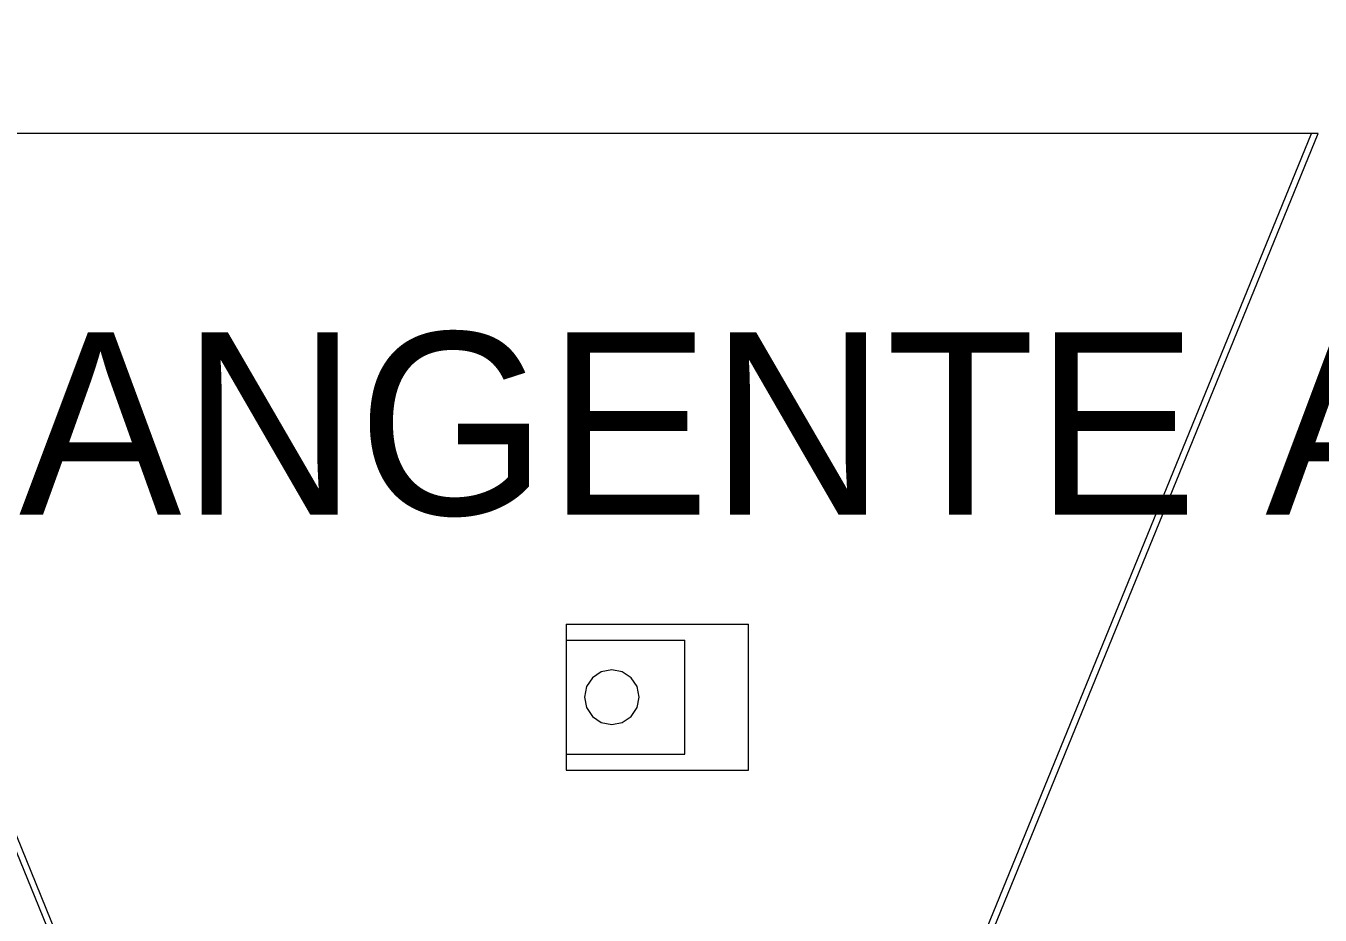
# Model space of a CAD drawing. Header units: millimetres. Extents: x -191664 to 191490, y -197311 to 10263.
# Drawn here: x 883 to 1451, y -183166 to -182775 of the extents above; entities that cross this region are included whole.
import ezdxf

# ---------------------------------------------------------------- set-up
doc = ezdxf.new("R2010")
doc.units = ezdxf.units.MM
doc.layers.add('R15_COTAS_TRANSPORTE_P', color=1, linetype='Continuous', lineweight=0)
doc.layers.add('R15_PRENSA_RECEPCION_P', color=2, linetype='Continuous', lineweight=0)
doc.dimstyles.new('PLANTA_20', dxfattribs={"dimtxt": 50, "dimasz": 30, "dimexe": 30, "dimexo": 16, "dimgap": 20, "dimtad": 1, "dimtih": 1, "dimtoh": 1, "dimdec": 1, "dimzin": 0, "dimdsep": 46, "dimcen": 0.09, "dimadec": 0, "dimazin": 0, "dimtfac": 1, "dimtdec": 4, "dimtofl": 0, "dimtmove": 0, "dimatfit": 3, "dimfxl": 1, "dimtolj": 1, "dimtzin": 0, "dimarcsym": 0})

# ---------------------------------------------------------------- blocks, each defined once
blk = doc.blocks.new('*D131')
at = {"layer": 'Defpoints', "color": 0, "transparency": 16777216}
for p in [(1100, -183968.15), (1139.8, -184162.66), (1104.62, -184212), (1304.62, -184212), (1304.62, -184212)]:
    blk.add_point(p, dxfattribs=at)
at = {"layer": 'R15_COTAS_TRANSPORTE_P', "color": 0, "lineweight": -2, "transparency": 16777216}
blk.add_arc((1304.62, -184212), 172.05, 140.0034, 169.9966, dxfattribs=at)
at = {"layer": 'R15_COTAS_TRANSPORTE_P', "color": 0, "transparency": 16777216}
for points in [[(1169.28, -184097.88), (1176.35, -184104.95), (1194.03, -184080.2)], [(1140.17, -184182.55), (1130.2, -184181.68), (1132.57, -184212)]]:
    blk.add_solid(points, dxfattribs=at)
blk = doc.blocks.new('*D133')
at = {"layer": 'Defpoints', "color": 0, "transparency": 16777216}
for p in [(439.69, -194147.98), (217.89, -194406.09), (-500, -194490), (-500, -194490), (500, -194490)]:
    blk.add_point(p, dxfattribs=at)
at = {"layer": 'R15_COTAS_TRANSPORTE_P', "color": 0, "lineweight": -2, "transparency": 16777216}
blk.add_arc((-500, -194490), 722.77, 2.37834, 17.62166, dxfattribs=at)
at = {"layer": 'R15_COTAS_TRANSPORTE_P', "color": 0, "transparency": 16777216}
for points in [[(184.12, -194272.81), (193.59, -194269.58), (179.18, -194242.8)], [(227.15, -194459.9), (217.15, -194460.11), (222.77, -194490)]]:
    blk.add_solid(points, dxfattribs=at)

msp = doc.modelspace()

# ---------------------------------------------------------------- linework, layer by layer
at = {"layer": 'R15_PRENSA_RECEPCION_P', "color": 253, "true_color": 0xa8b8bb}
for p, q in [((1450, -182822.75), (750, -182822.75)), ((750, -182822.75), (900, -183190)), ((903, -183190), (753, -182822.75)), ((1297, -183190), (1447, -182822.75)), ((1300, -183190), (1450, -182822.75)), ((1450, -182822.75), (1447, -182822.75))]:
    msp.add_line(p, q, dxfattribs=at)
at = {"layer": 'R15_PRENSA_RECEPCION_P', "color": 252, "true_color": 0x78909c}
for p, q in [((1120, -183038), (1200, -183038)), ((1120, -183038), (1120, -183102)), ((1200, -183102), (1200, -183038)), ((1120, -183102), (1200, -183102))]:
    msp.add_line(p, q, dxfattribs=at)
at = {"layer": 'R15_PRENSA_RECEPCION_P', "color": 43, "true_color": 0xdfaa46}
for p, q in [((1120, -183045), (1172, -183045)), ((1120, -183045), (1120, -183095)), ((1172, -183095), (1172, -183045)), ((1120, -183095), (1172, -183095))]:
    msp.add_line(p, q, dxfattribs=at)
at = {"layer": 'R15_PRENSA_RECEPCION_P', "color": 9, "true_color": 0xb7c1c4}
for p, q in [((1135.41, -183058.91), (1131.51, -183061.51)), ((1140, -183058), (1135.41, -183058.91)), ((1144.59, -183058.91), (1140, -183058)), ((1148.49, -183061.51), (1144.59, -183058.91)), ((1131.51, -183061.51), (1128.91, -183065.41)), ((1151.09, -183065.41), (1148.49, -183061.51)), ((1128.91, -183065.41), (1128, -183070)), ((1128, -183070), (1128.91, -183074.59)), ((1152, -183070), (1151.09, -183065.41)), ((1151.09, -183074.59), (1152, -183070)), ((1128.91, -183074.59), (1131.51, -183078.49)), ((1148.49, -183078.49), (1151.09, -183074.59)), ((1131.51, -183078.49), (1135.41, -183081.09)), ((1135.41, -183081.09), (1140, -183082)), ((1140, -183082), (1144.59, -183081.09)), ((1144.59, -183081.09), (1148.49, -183078.49))]:
    msp.add_line(p, q, dxfattribs=at)

# ---------------------------------------------------------------- texts
at = {"layer": 'R15_PRENSA_RECEPCION_P'}
msp.add_text('R15 / PRENSA / TANGENTE ASUMIDA15 GRADOS / DOS LABIOS Y CANAL COMUN50 GRADOS', height=80, dxfattribs=at).set_placement((0, -182990))

# ---------------------------------------------------------------- dimensions: what is measured, and where the dimension line sits
at = {"layer": 'R15_COTAS_TRANSPORTE_P'}
for base, line1, line2, picture, middle in [((217.89, -194406.09), ((-500, -194490), (500, -194490)), ((-500, -194490), (439.69, -194147.98)), '*D133', (191490.46, -33543.69)), ((1139.8, -184162.66), ((1304.62, -184212), (1104.62, -184212)), ((1304.62, -184212), (1100, -183968.15)), '*D131', (-166426.35, -78863.51))]:
    dim = msp.add_angular_dim_2l(base=base, line1=line1, line2=line2, dimstyle='PLANTA_20', dxfattribs=at)
    dim.commit()
    dim.dimension.update_dxf_attribs({"geometry": picture, "text_midpoint": middle})

doc.saveas('drawing.dxf')
